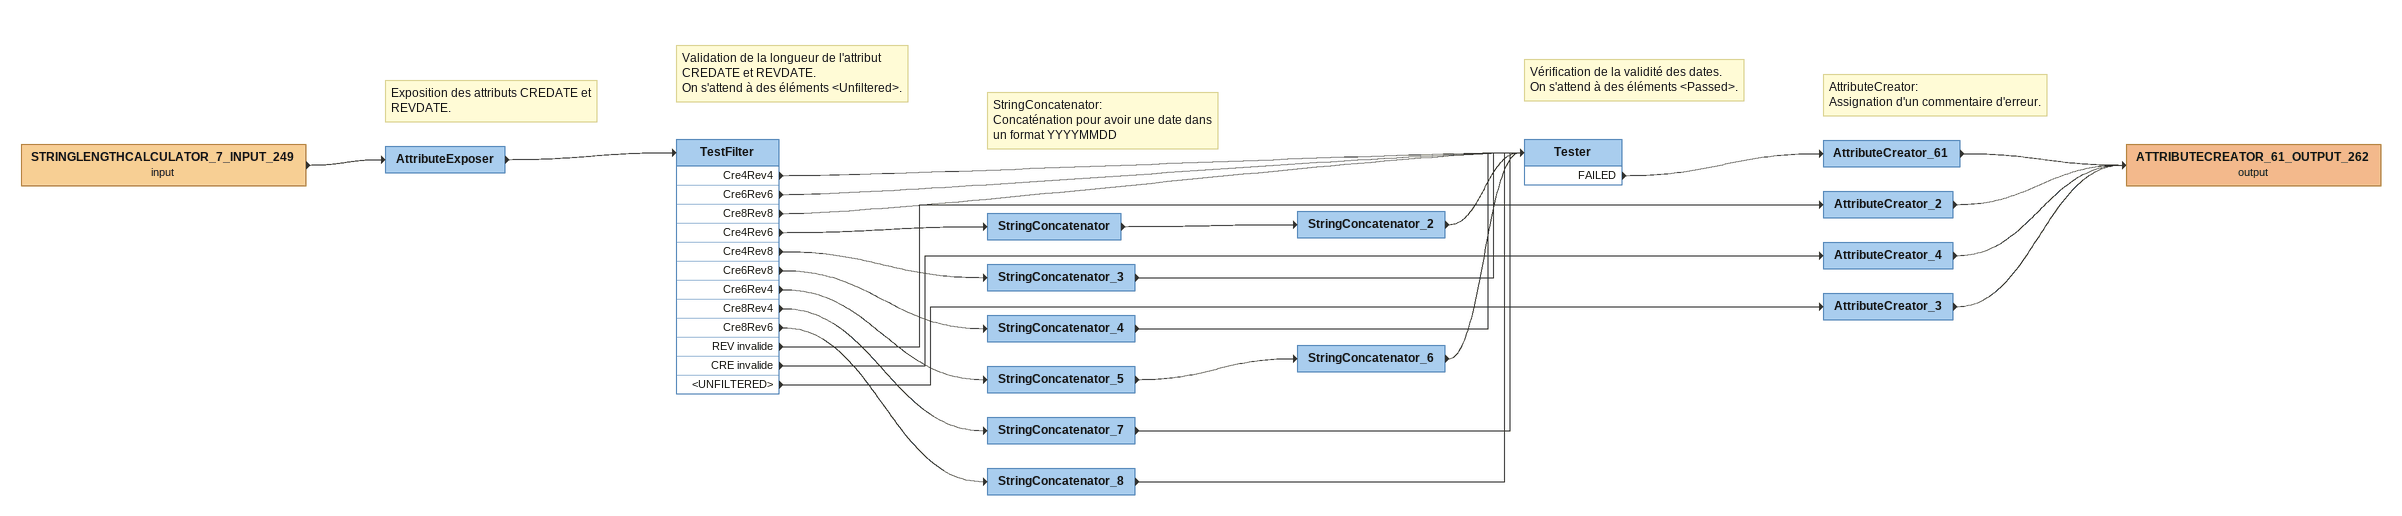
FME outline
STRINGLENGTHCALCULATOR_7_INPUT_249 (input)
    -> AttributeExposer
Note: Exposition des attributs CREDATE et REVDATE.
AttributeExposer
    -> TestFilter
Note: Validation de la longueur de l'attribut CREDATE et REVDATE. / On s'attend à des éléments <Unfiltered>.
TestFilter
    Cre4Rev4 -> Tester
    Cre6Rev6 -> Tester
    Cre8Rev8 -> Tester
    Cre4Rev6 -> StringConcatenator
    Cre4Rev8 -> StringConcatenator_3
    Cre6Rev8 -> StringConcatenator_4
    Cre6Rev4 -> StringConcatenator_5
    Cre8Rev4 -> StringConcatenator_7
    Cre8Rev6 -> StringConcatenator_8
    REV invalide -> AttributeCreator_2
    CRE invalide -> AttributeCreator_4
    <UNFILTERED> -> AttributeCreator_3
AttributeCreator_2
    -> ATTRIBUTECREATOR_61_OUTPUT_262 (output)
Note: StringConcatenator: / Concaténation pour avoir une date dans un format YYYYMMDD
StringConcatenator
    -> StringConcatenator_2
StringConcatenator_2
    -> Tester
AttributeCreator_4
    -> ATTRIBUTECREATOR_61_OUTPUT_262 (output)
StringConcatenator_3
    -> Tester
AttributeCreator_3
    -> ATTRIBUTECREATOR_61_OUTPUT_262 (output)
StringConcatenator_4
    -> Tester
StringConcatenator_5
    -> StringConcatenator_6
StringConcatenator_6
    -> Tester
StringConcatenator_7
    -> Tester
StringConcatenator_8
    -> Tester
Note: Vérification de la validité des dates. / On s'attend à des éléments <Passed>.
Tester
    FAILED -> AttributeCreator_61
Note: AttributeCreator: / Assignation d'un commentaire d'erreur.
AttributeCreator_61
    -> ATTRIBUTECREATOR_61_OUTPUT_262 (output)
ATTRIBUTECREATOR_61_OUTPUT_262 (output)
